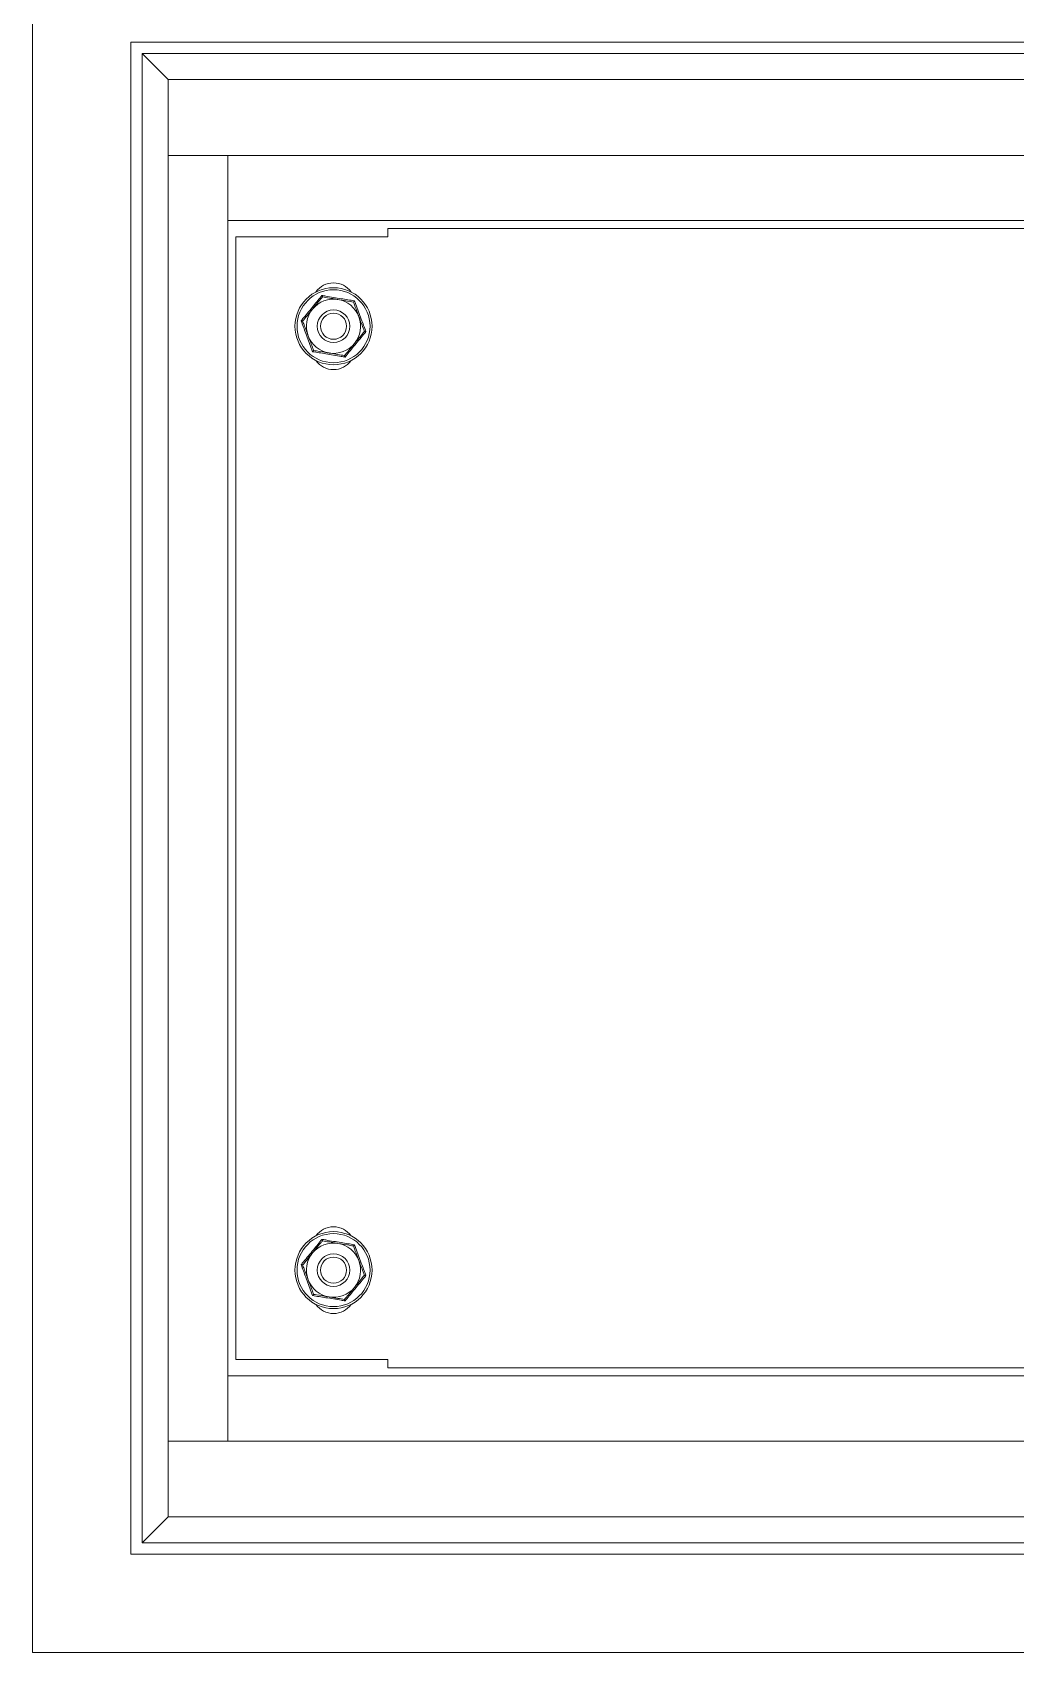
# Model space of a CAD drawing. Header units: millimetres. Extents: x 1797 to 6074, y 1266 to 4302.
# Drawn here: x 4208.3 to 4480.1, y 1799.2 to 2247.2 of the extents above; entities that cross this region are included whole.
import ezdxf

# ---------------------------------------------------------------- set-up
doc = ezdxf.new("R2010")
doc.units = ezdxf.units.MM

msp = doc.modelspace()

# ---------------------------------------------------------------- linework, layer by layer
at = {"color": 7, "linetype": 'Continuous', "lineweight": 9}
for p, q in [((4208.31, 1799.23), (4208.31, 2324.23)), ((4235.5, 1826.42), (4235.5, 2244.54)), ((4235.5, 2244.54), (4601.12, 2244.54)), ((4245.81, 2234.23), (4238.68, 2241.36)), ((4238.68, 2241.36), (4597.94, 2241.36)), ((4238.68, 1829.6), (4238.68, 2241.36)), ((4245.81, 2234.23), (4590.81, 2234.23)), ((4245.81, 1836.73), (4245.81, 2234.23)), ((4245.81, 2213.23), (4590.81, 2213.23)), ((4262.31, 2213.23), (4262.31, 1857.73)), ((4262.31, 2213.23), (4262.31, 2195.23)), ((4574.31, 2195.23), (4262.31, 2195.23)), ((4264.56, 2190.73), (4306.56, 2190.73)), ((4264.56, 2190.73), (4264.56, 1880.23)), ((4530.06, 2192.98), (4306.56, 2192.98)), ((4306.56, 2190.73), (4306.56, 2192.98)), ((4306.56, 1880.23), (4264.56, 1880.23)), ((4306.56, 1877.98), (4306.56, 1880.23)), ((4306.56, 1877.98), (4530.06, 1877.98)), ((4574.31, 1875.73), (4262.31, 1875.73)), ((4245.81, 1857.73), (4590.81, 1857.73)), ((4238.68, 1829.6), (4245.81, 1836.73)), ((4245.81, 1836.73), (4590.81, 1836.73)), ((4238.68, 1829.6), (4597.94, 1829.6)), ((4235.5, 1826.42), (4601.12, 1826.42)), ((4208.31, 1799.23), (4628.31, 1799.23))]:
    msp.add_line(p, q, dxfattribs=at)
for centre, radius in [((4291.56, 2165.98), 10.65), ((4291.56, 2165.98), 10.09), ((4291.56, 2165.98), 4.5), ((4291.56, 2165.98), 3.61), ((4291.56, 1904.98), 10.65), ((4291.56, 1904.98), 10.09), ((4291.56, 1904.98), 4.5), ((4291.56, 1904.98), 3.61)]:
    msp.add_circle(centre, radius, dxfattribs=at)
for centre, radius, start, end in [((4291.56, 2172.03), 5.95, 35.1192, 144.8808), ((4291.56, 2165.98), 7.5, 80.5588, 140.5588), ((4291.56, 2165.98), 7.5, 20.5588, 80.5588), ((4291.56, 2165.98), 7.5, 140.5588, 200.5588), ((4291.56, 2165.98), 7.5, 320.5588, 20.5588), ((4291.56, 2165.98), 7.5, 200.5588, 260.5588), ((4291.56, 2165.98), 7.5, 260.5588, 320.5588), ((4291.56, 2159.93), 5.95, 215.1192, 324.8808), ((4291.56, 1911.03), 5.95, 35.1192, 144.8808), ((4291.56, 1904.98), 7.5, 140.5588, 200.5588), ((4291.56, 1904.98), 7.5, 80.5588, 140.5588), ((4291.56, 1904.98), 7.5, 20.5588, 80.5588), ((4291.56, 1904.98), 7.5, 320.5588, 20.5588), ((4291.56, 1904.98), 7.5, 200.5588, 260.5588), ((4291.56, 1904.98), 7.5, 260.5588, 320.5588), ((4291.56, 1898.93), 5.95, 215.1192, 324.8808)]:
    msp.add_arc(centre, radius, start, end, dxfattribs=at)
for points, knots in [([(4282.59, 2167.47), (4282.81, 2167.74), (4283.95, 2169.11), (4285.92, 2171.47), (4287.59, 2173.54), (4288.37, 2174.5)], [0, 0, 0, 0, 0.118084, 0.592258, 1, 1, 1, 1]), ([(4285.77, 2170.74), (4286.52, 2171.66), (4287.47, 2172.81), (4288.35, 2173.88), (4288.52, 2174.09)], [0, 0, 0, 0, 0.801464, 1, 1, 1, 1]), ([(4288.52, 2174.09), (4288.52, 2174.09), (4288.51, 2174.11), (4288.48, 2174.2), (4288.43, 2174.33), (4288.39, 2174.44), (4288.37, 2174.5), (4288.37, 2174.5)], [0, 0, 0, 0, 0.236185, 0.4714, 0.732455, 0.992088, 1, 1, 1, 1]), ([(4288.37, 2174.5), (4288.72, 2174.44), (4290.47, 2174.13), (4293.49, 2173.61), (4296.13, 2173.2), (4297.34, 2173.01)], [0, 0, 0, 0, 0.118084, 0.592258, 1, 1, 1, 1]), ([(4288.52, 2174.09), (4289.78, 2173.88), (4291.18, 2173.65), (4292.64, 2173.4), (4292.79, 2173.38)], [0, 0, 0, 0, 0.896037, 1, 1, 1, 1]), ([(4292.79, 2173.38), (4293.96, 2173.18), (4295.43, 2172.94), (4296.79, 2172.71), (4297.06, 2172.67)], [0, 0, 0, 0, 0.801461, 1, 1, 1, 1]), ([(4297.34, 2173.01), (4297.34, 2173), (4297.3, 2172.96), (4297.22, 2172.86), (4297.14, 2172.76), (4297.08, 2172.68), (4297.07, 2172.67), (4297.06, 2172.67)], [0, 0, 0, 0, 0.007913, 0.267532, 0.528606, 0.763815, 1, 1, 1, 1]), ([(4297.34, 2173.01), (4297.46, 2172.67), (4298.07, 2171), (4299.14, 2168.12), (4300.1, 2165.64), (4300.54, 2164.49)], [0, 0, 0, 0, 0.118084, 0.592258, 1, 1, 1, 1]), ([(4283.02, 2167.4), (4283.83, 2168.38), (4284.73, 2169.48), (4285.67, 2170.62), (4285.77, 2170.74)], [0, 0, 0, 0, 0.896035, 1, 1, 1, 1]), ([(4297.06, 2172.67), (4297.19, 2172.32), (4297.68, 2171.03), (4298.2, 2169.64), (4298.58, 2168.61)], [0, 0, 0, 0, 0.263254, 1, 1, 1, 1]), ([(4298.58, 2168.61), (4298.66, 2168.41), (4299.16, 2167.07), (4299.68, 2165.7), (4300.09, 2164.6), (4300.1, 2164.56)], [0, 0, 0, 0, 0.148486, 0.965571, 1, 1, 1, 1]), ([(4285.78, 2158.95), (4285.66, 2159.28), (4285.05, 2160.96), (4283.98, 2163.84), (4283.03, 2166.32), (4282.59, 2167.47)], [0, 0, 0, 0, 0.118083, 0.592258, 1, 1, 1, 1]), ([(4283.02, 2167.4), (4283.01, 2167.4), (4283, 2167.4), (4282.9, 2167.42), (4282.77, 2167.44), (4282.65, 2167.46), (4282.59, 2167.47), (4282.59, 2167.47)], [0, 0, 0, 0, 0.236183, 0.471394, 0.732458, 0.992079, 1, 1, 1, 1]), ([(4283.02, 2167.4), (4283.15, 2167.06), (4283.63, 2165.76), (4284.16, 2164.37), (4284.54, 2163.35)], [0, 0, 0, 0, 0.263253, 1, 1, 1, 1]), ([(4300.54, 2164.49), (4300.31, 2164.21), (4299.17, 2162.85), (4297.21, 2160.49), (4295.53, 2158.42), (4294.76, 2157.46)], [0, 0, 0, 0, 0.118083, 0.592258, 1, 1, 1, 1]), ([(4300.1, 2164.56), (4299.29, 2163.57), (4298.39, 2162.47), (4297.45, 2161.33), (4297.35, 2161.21)], [0, 0, 0, 0, 0.896037, 1, 1, 1, 1]), ([(4300.54, 2164.49), (4300.54, 2164.49), (4300.47, 2164.5), (4300.36, 2164.52), (4300.22, 2164.54), (4300.12, 2164.56), (4300.11, 2164.56), (4300.1, 2164.56)], [0, 0, 0, 0, 0.007908, 0.26753, 0.528606, 0.763819, 1, 1, 1, 1]), ([(4284.54, 2163.35), (4284.62, 2163.14), (4285.12, 2161.8), (4285.63, 2160.44), (4286.04, 2159.34), (4286.06, 2159.29)], [0, 0, 0, 0, 0.148486, 0.965571, 1, 1, 1, 1]), ([(4297.35, 2161.21), (4296.6, 2160.3), (4295.66, 2159.15), (4294.78, 2158.08), (4294.6, 2157.87)], [0, 0, 0, 0, 0.801462, 1, 1, 1, 1]), ([(4286.06, 2159.29), (4286.06, 2159.29), (4286.05, 2159.28), (4285.99, 2159.2), (4285.9, 2159.09), (4285.82, 2159), (4285.78, 2158.95), (4285.78, 2158.95)], [0, 0, 0, 0, 0.236185, 0.471406, 0.732474, 0.992087, 1, 1, 1, 1]), ([(4294.76, 2157.46), (4294.41, 2157.52), (4292.66, 2157.83), (4289.63, 2158.35), (4287, 2158.76), (4285.78, 2158.95)], [0, 0, 0, 0, 0.118084, 0.592259, 1, 1, 1, 1]), ([(4290.33, 2158.58), (4289.16, 2158.78), (4287.7, 2159.02), (4286.33, 2159.25), (4286.06, 2159.29)], [0, 0, 0, 0, 0.801465, 1, 1, 1, 1]), ([(4294.6, 2157.87), (4293.34, 2158.08), (4291.94, 2158.31), (4290.48, 2158.56), (4290.33, 2158.58)], [0, 0, 0, 0, 0.896039, 1, 1, 1, 1]), ([(4294.76, 2157.46), (4294.76, 2157.46), (4294.73, 2157.52), (4294.69, 2157.63), (4294.64, 2157.76), (4294.61, 2157.85), (4294.6, 2157.86), (4294.6, 2157.87)], [0, 0, 0, 0, 0.007907, 0.267536, 0.528601, 0.763815, 1, 1, 1, 1]), ([(4282.59, 1906.47), (4282.81, 1906.74), (4283.95, 1908.11), (4285.92, 1910.47), (4287.59, 1912.54), (4288.37, 1913.5)], [0, 0, 0, 0, 0.118084, 0.592259, 1, 1, 1, 1]), ([(4285.77, 1909.74), (4286.52, 1910.66), (4287.47, 1911.81), (4288.35, 1912.88), (4288.52, 1913.09)], [0, 0, 0, 0, 0.801462, 1, 1, 1, 1]), ([(4288.52, 1913.09), (4288.52, 1913.09), (4288.51, 1913.11), (4288.48, 1913.2), (4288.43, 1913.33), (4288.39, 1913.44), (4288.37, 1913.5), (4288.37, 1913.5)], [0, 0, 0, 0, 0.236183, 0.471395, 0.732461, 0.992082, 1, 1, 1, 1]), ([(4288.37, 1913.5), (4288.72, 1913.44), (4290.47, 1913.13), (4293.49, 1912.61), (4296.13, 1912.2), (4297.34, 1912.01)], [0, 0, 0, 0, 0.118083, 0.592258, 1, 1, 1, 1]), ([(4288.52, 1913.09), (4289.78, 1912.88), (4291.18, 1912.65), (4292.64, 1912.4), (4292.79, 1912.38)], [0, 0, 0, 0, 0.896037, 1, 1, 1, 1]), ([(4283.02, 1906.4), (4283.83, 1907.38), (4284.73, 1908.48), (4285.67, 1909.62), (4285.77, 1909.74)], [0, 0, 0, 0, 0.896037, 1, 1, 1, 1]), ([(4292.79, 1912.38), (4293.96, 1912.18), (4295.43, 1911.94), (4296.79, 1911.71), (4297.06, 1911.67)], [0, 0, 0, 0, 0.801462, 1, 1, 1, 1]), ([(4297.34, 1912.01), (4297.34, 1912), (4297.3, 1911.96), (4297.22, 1911.86), (4297.14, 1911.76), (4297.08, 1911.68), (4297.07, 1911.67), (4297.06, 1911.67)], [0, 0, 0, 0, 0.007913, 0.267538, 0.528604, 0.763816, 1, 1, 1, 1]), ([(4297.06, 1911.67), (4297.19, 1911.32), (4297.68, 1910.03), (4298.2, 1908.64), (4298.58, 1907.61)], [0, 0, 0, 0, 0.263254, 1, 1, 1, 1]), ([(4297.34, 1912.01), (4297.46, 1911.67), (4298.07, 1910), (4299.14, 1907.12), (4300.1, 1904.64), (4300.54, 1903.49)], [0, 0, 0, 0, 0.118083, 0.592258, 1, 1, 1, 1]), ([(4285.78, 1897.95), (4285.66, 1898.28), (4285.05, 1899.96), (4283.98, 1902.84), (4283.03, 1905.32), (4282.59, 1906.47)], [0, 0, 0, 0, 0.118084, 0.592259, 1, 1, 1, 1]), ([(4283.02, 1906.4), (4283.01, 1906.4), (4283, 1906.4), (4282.9, 1906.42), (4282.77, 1906.44), (4282.65, 1906.46), (4282.59, 1906.47), (4282.59, 1906.47)], [0, 0, 0, 0, 0.236183, 0.471395, 0.732458, 0.99208, 1, 1, 1, 1]), ([(4283.02, 1906.4), (4283.15, 1906.06), (4283.63, 1904.76), (4284.16, 1903.37), (4284.54, 1902.35)], [0, 0, 0, 0, 0.263254, 1, 1, 1, 1]), ([(4298.58, 1907.61), (4298.66, 1907.41), (4299.16, 1906.07), (4299.68, 1904.7), (4300.09, 1903.6), (4300.1, 1903.56)], [0, 0, 0, 0, 0.148485, 0.965571, 1, 1, 1, 1]), ([(4284.54, 1902.35), (4284.62, 1902.14), (4285.12, 1900.8), (4285.63, 1899.44), (4286.04, 1898.34), (4286.06, 1898.29)], [0, 0, 0, 0, 0.148485, 0.965571, 1, 1, 1, 1]), ([(4297.35, 1900.21), (4296.6, 1899.3), (4295.66, 1898.15), (4294.78, 1897.08), (4294.6, 1896.87)], [0, 0, 0, 0, 0.801462, 1, 1, 1, 1]), ([(4300.54, 1903.49), (4300.31, 1903.21), (4299.17, 1901.85), (4297.21, 1899.49), (4295.53, 1897.42), (4294.76, 1896.46)], [0, 0, 0, 0, 0.118083, 0.592258, 1, 1, 1, 1]), ([(4300.1, 1903.56), (4299.29, 1902.57), (4298.39, 1901.47), (4297.45, 1900.33), (4297.35, 1900.21)], [0, 0, 0, 0, 0.896036, 1, 1, 1, 1]), ([(4300.54, 1903.49), (4300.54, 1903.49), (4300.47, 1903.5), (4300.36, 1903.52), (4300.22, 1903.54), (4300.12, 1903.56), (4300.11, 1903.56), (4300.1, 1903.56)], [0, 0, 0, 0, 0.007907, 0.267529, 0.528605, 0.763818, 1, 1, 1, 1]), ([(4286.06, 1898.29), (4286.06, 1898.29), (4286.05, 1898.28), (4285.99, 1898.2), (4285.9, 1898.09), (4285.82, 1898), (4285.78, 1897.95), (4285.78, 1897.95)], [0, 0, 0, 0, 0.236185, 0.471399, 0.73247, 0.992087, 1, 1, 1, 1]), ([(4294.76, 1896.46), (4294.41, 1896.52), (4292.66, 1896.83), (4289.63, 1897.35), (4287, 1897.76), (4285.78, 1897.95)], [0, 0, 0, 0, 0.118084, 0.592259, 1, 1, 1, 1]), ([(4290.33, 1897.58), (4289.16, 1897.78), (4287.7, 1898.02), (4286.33, 1898.25), (4286.06, 1898.29)], [0, 0, 0, 0, 0.801464, 1, 1, 1, 1]), ([(4294.6, 1896.87), (4293.34, 1897.08), (4291.94, 1897.31), (4290.48, 1897.56), (4290.33, 1897.58)], [0, 0, 0, 0, 0.896039, 1, 1, 1, 1]), ([(4294.76, 1896.46), (4294.76, 1896.46), (4294.73, 1896.52), (4294.69, 1896.63), (4294.64, 1896.76), (4294.61, 1896.85), (4294.6, 1896.86), (4294.6, 1896.87)], [0, 0, 0, 0, 0.007914, 0.267535, 0.528599, 0.763816, 1, 1, 1, 1])]:
    msp.add_open_spline(points, degree=3, knots=knots, dxfattribs=at)

doc.saveas('drawing.dxf')
